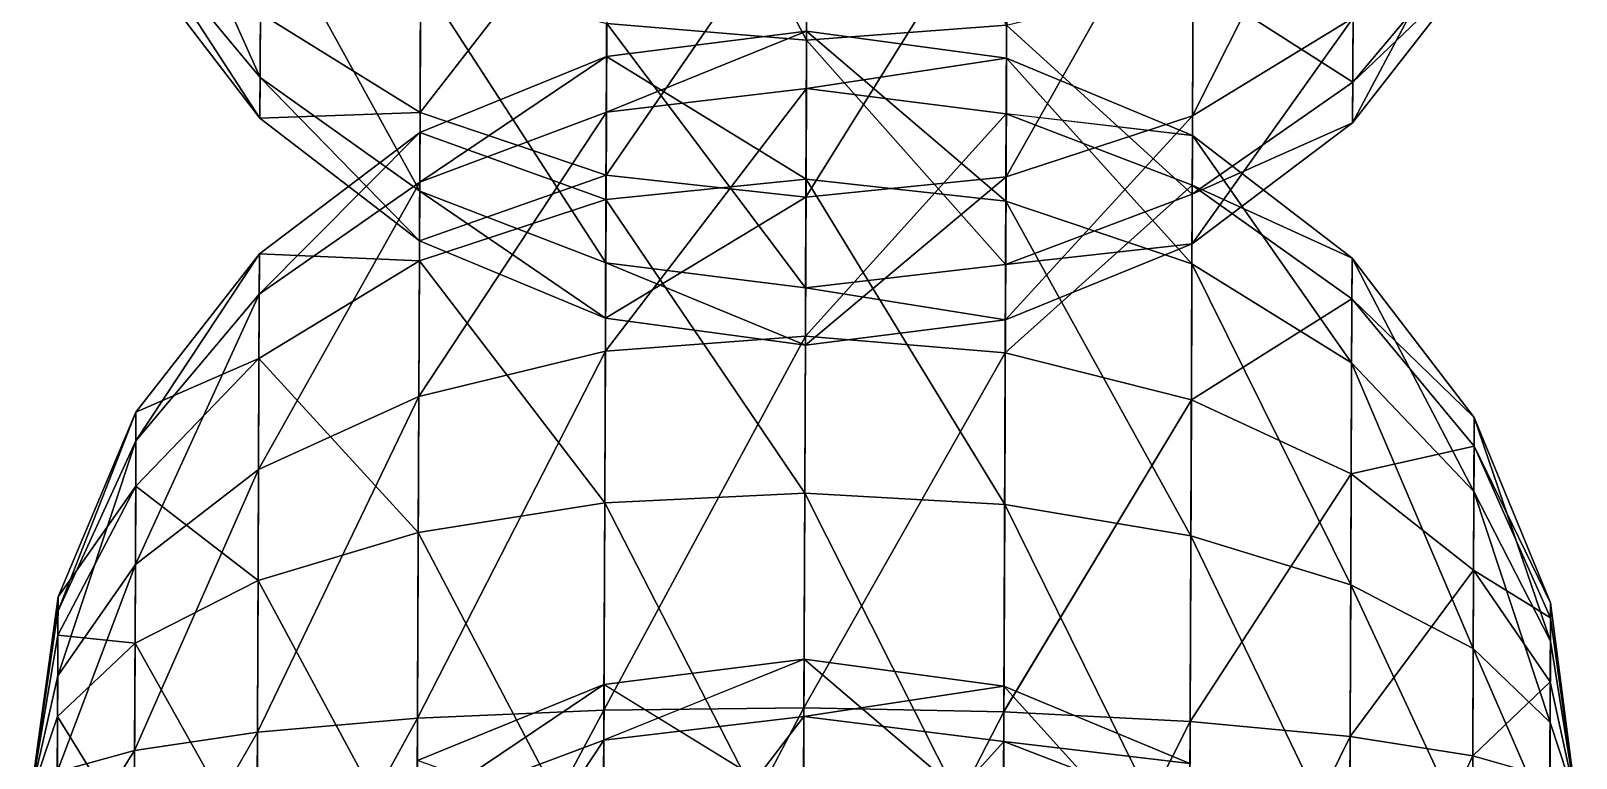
# Model space of a CAD drawing. Header units: metres. Extents: x -322 to 100, y -423 to 142.
# Drawn here: x -321.7 to -261.7, y -293.9 to -265.6 of the extents above; entities that cross this region are included whole.
import ezdxf

# ---------------------------------------------------------------- set-up
doc = ezdxf.new("R2010")
doc.units = ezdxf.units.M

msp = doc.modelspace()

# ---------------------------------------------------------------- linework, layer by layer
for points in [[(-291.56552, -266.00378, -649.42505), (-299.32755, -265.36057, -648.6059), (-299.27054, -251.42741, -654.1614), (-299.27045, -251.4273, -654.16125)], [(-291.56552, -266.00378, -649.42505), (-299.27054, -251.42741, -654.1614), (-291.50653, -251.57912, -655.1766), (-291.50644, -251.57901, -655.17645)], [(-283.79852, -265.4241, -648.6059), (-291.56552, -266.00378, -649.42505), (-291.50653, -251.57912, -655.1766), (-291.50644, -251.57901, -655.17645)], [(-270.31335, -256.5236, -605.895), (-276.5342, -258.381, -601.515), (-276.57742, -268.94067, -609.84314), (-276.57733, -268.94058, -609.843)], [(-270.31335, -256.5236, -605.895), (-276.57742, -268.94067, -609.84314), (-270.34863, -265.1455, -612.6949), (-270.34854, -265.14542, -612.69476)], [(-312.78488, -267.46097, -633.76154), (-317.52905, -261.73337, -631.30774), (-317.50937, -256.92517, -637.4044), (-317.50928, -256.92508, -637.4043)], [(-312.78488, -267.46097, -633.76154), (-317.50937, -256.92517, -637.4044), (-312.75705, -260.66113, -642.38354), (-312.75696, -260.66104, -642.3834)], [(-306.53397, -258.2583, -601.515), (-312.7747, -264.97195, -612.6949), (-306.57718, -268.81793, -609.84314), (-306.5771, -268.81784, -609.843)], [(-299.30344, -259.4715, -598.7616), (-306.53397, -258.2583, -601.515), (-306.57718, -268.81793, -609.84314), (-306.5771, -268.81784, -609.843)], [(-276.5342, -258.381, -601.515), (-283.77444, -259.53503, -598.7616), (-283.8226, -271.31277, -608.0504), (-283.8225, -271.31268, -608.0503)], [(-276.5342, -258.381, -601.515), (-283.8226, -271.31277, -608.0504), (-276.57742, -268.94067, -609.84314), (-276.57733, -268.94058, -609.843)], [(-299.30344, -259.4715, -598.7616), (-306.57718, -268.81793, -609.84314), (-299.35162, -271.24927, -608.0504), (-299.35153, -271.24918, -608.0503)], [(-291.5406, -259.90695, -597.82245), (-299.30344, -259.4715, -598.7616), (-299.35162, -271.24927, -608.0504), (-299.35153, -271.24918, -608.0503)], [(-283.77444, -259.53503, -598.7616), (-291.5406, -259.90695, -597.82245), (-291.59045, -272.1002, -607.43896), (-291.59036, -272.1001, -607.43884)], [(-283.77444, -259.53503, -598.7616), (-291.59045, -272.1002, -607.43896), (-283.8226, -271.31277, -608.0504), (-283.8225, -271.31268, -608.0503)], [(-291.5406, -259.90695, -597.82245), (-299.35162, -271.24927, -608.0504), (-291.59045, -272.1002, -607.43896), (-291.59036, -272.1001, -607.43884)], [(-265.56076, -260.18594, -616.4114), (-270.34863, -265.1455, -612.6949), (-270.36526, -269.21237, -622.8948), (-270.36517, -269.21228, -622.89465)], [(-265.56076, -260.18594, -616.4114), (-270.36526, -269.21237, -622.8948), (-265.5725, -263.06165, -623.6238), (-265.57242, -263.06155, -623.62366)], [(-306.58963, -271.86636, -635.6444), (-312.78488, -267.46097, -633.76154), (-312.75705, -260.66113, -642.38354), (-312.75696, -260.66104, -642.3834)], [(-306.58963, -271.86636, -635.6444), (-312.75705, -260.66113, -642.38354), (-306.55557, -263.5383, -646.20416), (-306.55548, -263.5382, -646.20404)], [(-270.35883, -267.63452, -633.76154), (-276.55582, -263.661, -646.20416), (-270.331, -260.8347, -642.38354), (-270.3309, -260.8346, -642.3834)], [(-265.56796, -261.94592, -631.30774), (-270.35883, -267.63452, -633.76154), (-270.331, -260.8347, -642.38354), (-270.3309, -260.8346, -642.3834)], [(-312.79132, -269.03882, -622.8948), (-317.5336, -262.8491, -623.6238), (-317.52905, -261.73337, -631.30774), (-317.52896, -261.73328, -631.3076)], [(-312.79132, -269.03882, -622.8948), (-317.52905, -261.73337, -631.30774), (-312.78488, -267.46097, -633.76154), (-312.7848, -267.46088, -633.7614)], [(-265.5725, -263.06165, -623.6238), (-270.35883, -267.63452, -633.76154), (-265.56796, -261.94592, -631.30774), (-265.56787, -261.94583, -631.3076)], [(-312.7747, -264.97195, -612.6949), (-317.5336, -262.8491, -623.6238), (-312.79132, -269.03882, -622.8948), (-312.79123, -269.03873, -622.89465)], [(-265.5725, -263.06165, -623.6238), (-270.36526, -269.21237, -622.8948), (-270.35883, -267.63452, -633.76154), (-270.35873, -267.63443, -633.7614)], [(-299.36554, -274.64932, -636.82806), (-306.58963, -271.86636, -635.6444), (-306.55557, -263.5383, -646.20416), (-306.55548, -263.5382, -646.20404)], [(-299.36554, -274.64932, -636.82806), (-306.55557, -263.5383, -646.20416), (-299.32755, -265.36057, -648.6059), (-299.32745, -265.36047, -648.6058)], [(-276.58987, -271.98907, -635.6444), (-283.79852, -265.4241, -648.6059), (-276.55582, -263.661, -646.20416), (-276.55573, -263.66092, -646.20404)], [(-270.35883, -267.63452, -633.76154), (-276.58987, -271.98907, -635.6444), (-276.55582, -263.661, -646.20416), (-276.55573, -263.66092, -646.20404)], [(-306.57718, -268.81793, -609.84314), (-312.7747, -264.97195, -612.6949), (-312.79132, -269.03882, -622.8948), (-312.79123, -269.03873, -622.89465)], [(-270.34863, -265.1455, -612.6949), (-276.57742, -268.94067, -609.84314), (-276.59778, -273.92157, -622.3353), (-276.5977, -273.92148, -622.3352)], [(-270.34863, -265.1455, -612.6949), (-276.59778, -273.92157, -622.3353), (-270.36526, -269.21237, -622.8948), (-270.36517, -269.21228, -622.89465)], [(-291.60486, -275.6202, -637.23175), (-299.36554, -274.64932, -636.82806), (-299.32755, -265.36057, -648.6059), (-299.32745, -265.36047, -648.6058)], [(-291.56412, -265.6596, -893.0134), (-299.3328, -266.643, -892.8935), (-299.3416, -268.79843, -878.0492), (-299.34152, -268.79834, -878.0491)], [(-291.56412, -265.6596, -893.0134), (-299.3416, -268.79843, -878.0492), (-291.57327, -267.89105, -877.64545), (-291.57318, -267.89096, -877.6453)], [(-291.58765, -271.41107, -907.43823), (-299.3328, -266.643, -892.8935), (-291.56412, -265.6596, -893.0134), (-291.56403, -265.65952, -893.0133)], [(-291.60486, -275.6202, -637.23175), (-299.32755, -265.36057, -648.6059), (-291.56552, -266.00378, -649.42505), (-291.56543, -266.0037, -649.4249)], [(-283.8265, -272.262, -906.8268), (-291.58765, -271.41107, -907.43823), (-291.56412, -265.6596, -893.0134), (-291.56403, -265.65952, -893.0133)], [(-283.80377, -266.70654, -892.8935), (-291.56412, -265.6596, -893.0134), (-291.57327, -267.89105, -877.64545), (-291.57318, -267.89096, -877.6453)], [(-283.83652, -274.71283, -636.82806), (-291.56552, -266.00378, -649.42505), (-283.79852, -265.4241, -648.6059), (-283.79843, -265.424, -648.6058)], [(-283.8265, -272.262, -906.8268), (-291.56412, -265.6596, -893.0134), (-283.80377, -266.70654, -892.8935), (-283.80368, -266.70645, -892.8934)], [(-276.58987, -271.98907, -635.6444), (-283.83652, -274.71283, -636.82806), (-283.79852, -265.4241, -648.6059), (-283.79843, -265.424, -648.6058)], [(-283.83652, -274.71283, -636.82806), (-291.60486, -275.6202, -637.23175), (-291.56552, -266.00378, -649.42505), (-291.56543, -266.0037, -649.4249)], [(-299.3328, -266.643, -892.8935), (-306.58032, -269.5897, -892.5419), (-306.58823, -271.5222, -879.2328), (-306.58813, -271.5221, -879.23267)], [(-299.3328, -266.643, -892.8935), (-306.58823, -271.5222, -879.2328), (-299.3416, -268.79843, -878.0492), (-299.34152, -268.79834, -878.0491)], [(-299.35553, -272.1985, -906.8268), (-306.58032, -269.5897, -892.5419), (-299.3328, -266.643, -892.8935), (-299.3327, -266.6429, -892.8934)], [(-291.58765, -271.41107, -907.43823), (-299.35553, -272.1985, -906.8268), (-299.3328, -266.643, -892.8935), (-299.3327, -266.6429, -892.8934)], [(-283.80377, -266.70654, -892.8935), (-291.57327, -267.89105, -877.64545), (-283.8126, -268.86194, -878.0492), (-283.8125, -268.86185, -878.0491)], [(-276.60095, -274.69333, -905.03406), (-283.8265, -272.262, -906.8268), (-283.80377, -266.70654, -892.8935), (-283.80368, -266.70645, -892.8934)], [(-276.5806, -269.71243, -892.5419), (-283.80377, -266.70654, -892.8935), (-283.8126, -268.86194, -878.0492), (-283.8125, -268.86185, -878.0491)], [(-276.60095, -274.69333, -905.03406), (-283.80377, -266.70654, -892.8935), (-276.5806, -269.71243, -892.5419), (-276.5805, -269.71234, -892.54175)], [(-306.59753, -273.79883, -622.3353), (-312.79132, -269.03882, -622.8948), (-312.78488, -267.46097, -633.76154), (-312.7848, -267.46088, -633.7614)], [(-306.59753, -273.79883, -622.3353), (-312.78488, -267.46097, -633.76154), (-306.58963, -271.86636, -635.6444), (-306.58954, -271.86627, -635.6443)], [(-291.57327, -267.89105, -877.64545), (-299.3416, -268.79843, -878.0492), (-299.3796, -278.08716, -866.2713), (-299.37952, -278.08707, -866.2712)], [(-291.57327, -267.89105, -877.64545), (-299.3796, -278.08716, -866.2713), (-291.6126, -277.50748, -865.45215), (-291.61252, -277.5074, -865.452)], [(-283.8126, -268.86194, -878.0492), (-291.57327, -267.89105, -877.64545), (-291.6126, -277.50748, -865.45215), (-291.61252, -277.5074, -865.452)], [(-270.36526, -269.21237, -622.8948), (-276.58987, -271.98907, -635.6444), (-270.35883, -267.63452, -633.76154), (-270.35873, -267.63443, -633.7614)], [(-306.57718, -268.81793, -609.84314), (-312.79132, -269.03882, -622.8948), (-306.59753, -273.79883, -622.3353), (-306.59744, -273.79874, -622.3352)], [(-299.3416, -268.79843, -878.0492), (-306.58823, -271.5222, -879.2328), (-306.6223, -279.85025, -868.67303), (-306.62222, -279.85016, -868.6729)], [(-299.3416, -268.79843, -878.0492), (-306.6223, -279.85025, -868.67303), (-299.3796, -278.08716, -866.2713), (-299.37952, -278.08707, -866.2712)], [(-299.35162, -271.24927, -608.0504), (-306.57718, -268.81793, -609.84314), (-306.59753, -273.79883, -622.3353), (-306.59744, -273.79874, -622.3352)], [(-283.8126, -268.86194, -878.0492), (-291.6126, -277.50748, -865.45215), (-283.8506, -278.1507, -866.2713), (-283.8505, -278.1506, -866.2712)], [(-276.5885, -271.6449, -879.2328), (-283.8126, -268.86194, -878.0492), (-283.8506, -278.1507, -866.2713), (-283.8505, -278.1506, -866.2712)], [(-276.57742, -268.94067, -609.84314), (-283.8226, -271.31277, -608.0504), (-283.84534, -276.86823, -621.9837), (-283.84525, -276.86813, -621.9836)], [(-276.57742, -268.94067, -609.84314), (-283.84534, -276.86823, -621.9837), (-276.59778, -273.92157, -622.3353), (-276.5977, -273.92148, -622.3352)], [(-276.5806, -269.71243, -892.5419), (-283.8126, -268.86194, -878.0492), (-276.5885, -271.6449, -879.2328), (-276.5884, -271.6448, -879.23267)], [(-270.36526, -269.21237, -622.8948), (-276.59778, -273.92157, -622.3353), (-276.58987, -271.98907, -635.6444), (-276.58978, -271.98898, -635.6443)], [(-306.58032, -269.5897, -892.5419), (-312.81287, -274.2989, -891.9824), (-312.8193, -275.87674, -881.11566), (-312.8192, -275.87665, -881.11554)], [(-306.58032, -269.5897, -892.5419), (-312.8193, -275.87674, -881.11566), (-306.58823, -271.5222, -879.2328), (-306.58813, -271.5221, -879.23267)], [(-306.6007, -274.5706, -905.03406), (-312.81287, -274.2989, -891.9824), (-306.58032, -269.5897, -892.5419), (-306.58023, -269.5896, -892.54175)], [(-299.35553, -272.1985, -906.8268), (-306.6007, -274.5706, -905.03406), (-306.58032, -269.5897, -892.5419), (-306.58023, -269.5896, -892.54175)], [(-270.40344, -278.5393, -902.1823), (-276.60095, -274.69333, -905.03406), (-276.5806, -269.71243, -892.5419), (-276.5805, -269.71234, -892.54175)], [(-270.3868, -274.4724, -891.9824), (-276.5806, -269.71243, -892.5419), (-276.5885, -271.6449, -879.2328), (-276.5884, -271.6448, -879.23267)], [(-270.40344, -278.5393, -902.1823), (-276.5806, -269.71243, -892.5419), (-270.3868, -274.4724, -891.9824), (-270.38672, -274.47232, -891.9823)], [(-306.58823, -271.5222, -879.2328), (-312.8193, -275.87674, -881.11566), (-312.84714, -282.67657, -872.49365), (-312.84705, -282.67648, -872.4935)], [(-306.58823, -271.5222, -879.2328), (-312.84714, -282.67657, -872.49365), (-306.6223, -279.85025, -868.67303), (-306.62222, -279.85016, -868.6729)], [(-299.35162, -271.24927, -608.0504), (-306.59753, -273.79883, -622.3353), (-299.37436, -276.80472, -621.9837), (-299.37427, -276.80463, -621.9836)], [(-291.59045, -272.1002, -607.43896), (-299.35162, -271.24927, -608.0504), (-299.37436, -276.80472, -621.9837), (-299.37427, -276.80463, -621.9836)], [(-291.63754, -283.6043, -917.05475), (-299.35553, -272.1985, -906.8268), (-291.58765, -271.41107, -907.43823), (-291.58755, -271.41098, -907.4381)], [(-283.8747, -284.03976, -916.1156), (-291.63754, -283.6043, -917.05475), (-291.58765, -271.41107, -907.43823), (-291.58755, -271.41098, -907.4381)], [(-291.58765, -271.41107, -907.43823), (-291.58765, -271.41107, -907.43823), (-291.63754, -283.6043, -917.05475), (-291.63745, -283.60422, -917.0546)], [(-283.8226, -271.31277, -608.0504), (-291.59045, -272.1002, -607.43896), (-291.61398, -277.85162, -621.8638), (-291.6139, -277.85153, -621.86365)], [(-283.8226, -271.31277, -608.0504), (-291.61398, -277.85162, -621.8638), (-283.84534, -276.86823, -621.9837), (-283.84525, -276.86813, -621.9836)], [(-283.8747, -284.03976, -916.1156), (-291.58765, -271.41107, -907.43823), (-283.8265, -272.262, -906.8268), (-283.82642, -272.2619, -906.82666)], [(-276.5885, -271.6449, -879.2328), (-283.8506, -278.1507, -866.2713), (-276.62256, -279.97296, -868.67303), (-276.62247, -279.97287, -868.6729)], [(-270.39325, -276.0503, -881.11566), (-276.5885, -271.6449, -879.2328), (-276.62256, -279.97296, -868.67303), (-276.62247, -279.97287, -868.6729)], [(-270.3868, -274.4724, -891.9824), (-276.5885, -271.6449, -879.2328), (-270.39325, -276.0503, -881.11566), (-270.39316, -276.0502, -881.11554)], [(-299.4037, -283.97626, -916.1156), (-306.6007, -274.5706, -905.03406), (-299.35553, -272.1985, -906.8268), (-299.35544, -272.1984, -906.82666)], [(-299.37436, -276.80472, -621.9837), (-306.59753, -273.79883, -622.3353), (-306.58963, -271.86636, -635.6444), (-306.58954, -271.86627, -635.6443)], [(-299.37436, -276.80472, -621.9837), (-306.58963, -271.86636, -635.6444), (-299.36554, -274.64932, -636.82806), (-299.36545, -274.64923, -636.82794)], [(-291.63754, -283.6043, -917.05475), (-299.4037, -283.97626, -916.1156), (-299.35553, -272.1985, -906.8268), (-299.35544, -272.1984, -906.82666)], [(-299.35553, -272.1985, -906.8268), (-299.35553, -272.1985, -906.8268), (-299.4037, -283.97626, -916.1156), (-299.4036, -283.97617, -916.1155)], [(-291.59045, -272.1002, -607.43896), (-299.37436, -276.80472, -621.9837), (-291.61398, -277.85162, -621.8638), (-291.6139, -277.85153, -621.86365)], [(-276.64417, -285.25296, -913.3622), (-283.8747, -284.03976, -916.1156), (-283.8265, -272.262, -906.8268), (-283.82642, -272.2619, -906.82666)], [(-283.8265, -272.262, -906.8268), (-283.8265, -272.262, -906.8268), (-283.8747, -284.03976, -916.1156), (-283.8746, -284.03967, -916.1155)], [(-276.59778, -273.92157, -622.3353), (-283.83652, -274.71283, -636.82806), (-276.58987, -271.98907, -635.6444), (-276.58978, -271.98898, -635.6443)], [(-276.64417, -285.25296, -913.3622), (-283.8265, -272.262, -906.8268), (-276.60095, -274.69333, -905.03406), (-276.60086, -274.69324, -905.03394)], [(-276.59778, -273.92157, -622.3353), (-283.84534, -276.86823, -621.9837), (-283.83652, -274.71283, -636.82806), (-283.83643, -274.71274, -636.82794)], [(-312.81287, -274.2989, -891.9824), (-317.60562, -280.44962, -891.2534), (-317.61017, -281.56534, -883.56946), (-317.61008, -281.56525, -883.56934)], [(-312.81287, -274.2989, -891.9824), (-317.61017, -281.56534, -883.56946), (-312.8193, -275.87674, -881.11566), (-312.8192, -275.87665, -881.11554)], [(-312.8295, -278.36575, -902.1823), (-317.60562, -280.44962, -891.2534), (-312.81287, -274.2989, -891.9824), (-312.81277, -274.2988, -891.9823)], [(-306.6007, -274.5706, -905.03406), (-312.8295, -278.36575, -902.1823), (-312.81287, -274.2989, -891.9824), (-312.81277, -274.2988, -891.9823)], [(-306.64392, -285.13025, -913.3622), (-312.8295, -278.36575, -902.1823), (-306.6007, -274.5706, -905.03406), (-306.60062, -274.5705, -905.03394)], [(-299.4037, -283.97626, -916.1156), (-306.64392, -285.13025, -913.3622), (-306.6007, -274.5706, -905.03406), (-306.60062, -274.5705, -905.03394)], [(-306.6007, -274.5706, -905.03406), (-306.6007, -274.5706, -905.03406), (-306.64392, -285.13025, -913.3622), (-306.64383, -285.13016, -913.36206)], [(-291.61398, -277.85162, -621.8638), (-299.37436, -276.80472, -621.9837), (-299.36554, -274.64932, -636.82806), (-299.36545, -274.64923, -636.82794)], [(-291.61398, -277.85162, -621.8638), (-299.36554, -274.64932, -636.82806), (-291.60486, -275.6202, -637.23175), (-291.60477, -275.62012, -637.2316)], [(-283.84534, -276.86823, -621.9837), (-291.60486, -275.6202, -637.23175), (-283.83652, -274.71283, -636.82806), (-283.83643, -274.71274, -636.82794)], [(-270.43872, -287.16122, -908.9822), (-276.64417, -285.25296, -913.3622), (-276.60095, -274.69333, -905.03406), (-276.60086, -274.69324, -905.03394)], [(-276.60095, -274.69333, -905.03406), (-276.60095, -274.69333, -905.03406), (-276.64417, -285.25296, -913.3622), (-276.64407, -285.25287, -913.36206)], [(-270.43872, -287.16122, -908.9822), (-276.60095, -274.69333, -905.03406), (-270.40344, -278.5393, -902.1823), (-270.40335, -278.5392, -902.1822)], [(-265.65628, -283.53787, -898.4658), (-270.40344, -278.5393, -902.1823), (-270.3868, -274.4724, -891.9824), (-270.38672, -274.47232, -891.9823)], [(-265.64453, -280.66217, -891.2534), (-270.3868, -274.4724, -891.9824), (-270.39325, -276.0503, -881.11566), (-270.39316, -276.0502, -881.11554)], [(-265.65628, -283.53787, -898.4658), (-270.3868, -274.4724, -891.9824), (-265.64453, -280.66217, -891.2534), (-265.64444, -280.66208, -891.2533)], [(-312.8193, -275.87674, -881.11566), (-317.61017, -281.56534, -883.56946), (-317.62985, -286.37354, -877.4728), (-317.62976, -286.37344, -877.47266)], [(-312.8193, -275.87674, -881.11566), (-317.62985, -286.37354, -877.4728), (-312.84714, -282.67657, -872.49365), (-312.84705, -282.67648, -872.4935)], [(-283.84534, -276.86823, -621.9837), (-291.61398, -277.85162, -621.8638), (-291.60486, -275.6202, -637.23175), (-291.60477, -275.62012, -637.2316)], [(-270.39325, -276.0503, -881.11566), (-276.62256, -279.97296, -868.67303), (-270.42108, -282.85013, -872.49365), (-270.421, -282.85004, -872.4935)], [(-265.64908, -281.7779, -883.56946), (-270.39325, -276.0503, -881.11566), (-270.42108, -282.85013, -872.49365), (-270.421, -282.85004, -872.4935)], [(-265.64453, -280.66217, -891.2534), (-270.39325, -276.0503, -881.11566), (-265.64908, -281.7779, -883.56946), (-265.649, -281.7778, -883.56934)], [(-291.6126, -277.50748, -865.45215), (-299.3796, -278.08716, -866.2713), (-299.4366, -292.02032, -860.7158), (-299.43652, -292.02023, -860.7157)], [(-291.6126, -277.50748, -865.45215), (-299.4366, -292.02032, -860.7158), (-291.6716, -291.93216, -859.7006), (-291.6715, -291.93207, -859.7005)], [(-283.8506, -278.1507, -866.2713), (-291.6126, -277.50748, -865.45215), (-291.6716, -291.93216, -859.7006), (-291.6715, -291.93207, -859.7005)], [(-312.86475, -286.98767, -908.9822), (-317.61737, -283.32532, -898.4658), (-312.8295, -278.36575, -902.1823), (-312.8294, -278.36566, -902.1822)], [(-312.8295, -278.36575, -902.1823), (-317.61737, -283.32532, -898.4658), (-317.60562, -280.44962, -891.2534), (-317.60553, -280.44952, -891.2533)], [(-306.64392, -285.13025, -913.3622), (-312.86475, -286.98767, -908.9822), (-312.8295, -278.36575, -902.1823), (-312.8294, -278.36566, -902.1822)], [(-312.8295, -278.36575, -902.1823), (-312.8295, -278.36575, -902.1823), (-312.86475, -286.98767, -908.9822), (-312.86465, -286.98758, -908.98206)], [(-299.3796, -278.08716, -866.2713), (-306.6223, -279.85025, -868.67303), (-306.6734, -292.34238, -863.69214), (-306.6733, -292.3423, -863.692)], [(-299.3796, -278.08716, -866.2713), (-306.6734, -292.34238, -863.69214), (-299.4366, -292.02032, -860.7158), (-299.43652, -292.02023, -860.7157)], [(-283.8506, -278.1507, -866.2713), (-291.6716, -291.93216, -859.7006), (-283.9076, -292.08386, -860.7158), (-283.9075, -292.08377, -860.7157)], [(-276.62256, -279.97296, -868.67303), (-283.8506, -278.1507, -866.2713), (-283.9076, -292.08386, -860.7158), (-283.9075, -292.08377, -860.7157)], [(-265.6812, -289.6345, -903.27405), (-270.43872, -287.16122, -908.9822), (-270.40344, -278.5393, -902.1823), (-270.40335, -278.5392, -902.1822)], [(-270.40344, -278.5393, -902.1823), (-270.40344, -278.5393, -902.1823), (-270.43872, -287.16122, -908.9822), (-270.43863, -287.16113, -908.98206)], [(-265.6812, -289.6345, -903.27405), (-270.40344, -278.5393, -902.1823), (-265.65628, -283.53787, -898.4658), (-265.6562, -283.53778, -898.4657)], [(-306.6223, -279.85025, -868.67303), (-312.84714, -282.67657, -872.49365), (-312.88885, -292.87637, -868.42676), (-312.88876, -292.87628, -868.42664)], [(-306.6223, -279.85025, -868.67303), (-312.88885, -292.87637, -868.42676), (-306.6734, -292.34238, -863.69214), (-306.6733, -292.3423, -863.692)], [(-276.62256, -279.97296, -868.67303), (-283.9076, -292.08386, -860.7158), (-276.67365, -292.4651, -863.69214), (-276.67355, -292.465, -863.692)], [(-270.42108, -282.85013, -872.49365), (-276.62256, -279.97296, -868.67303), (-276.67365, -292.4651, -863.69214), (-276.67355, -292.465, -863.692)], [(-317.60562, -280.44962, -891.2534), (-320.632, -287.62274, -890.4045), (-320.63437, -288.2003, -886.42694), (-320.63428, -288.2002, -886.4268)], [(-317.60562, -280.44962, -891.2534), (-320.63437, -288.2003, -886.42694), (-317.61017, -281.56534, -883.56946), (-317.61008, -281.56525, -883.56934)], [(-317.61737, -283.32532, -898.4658), (-320.632, -287.62274, -890.4045), (-317.60562, -280.44962, -891.2534), (-317.60553, -280.44952, -891.2533)], [(-262.683, -289.3484, -894.1379), (-265.65628, -283.53787, -898.4658), (-265.64453, -280.66217, -891.2534), (-265.64444, -280.66208, -891.2533)], [(-262.67694, -287.8598, -890.4045), (-265.64453, -280.66217, -891.2534), (-265.64908, -281.7779, -883.56946), (-265.649, -281.7778, -883.56934)], [(-262.683, -289.3484, -894.1379), (-265.64453, -280.66217, -891.2534), (-262.67694, -287.8598, -890.4045), (-262.67685, -287.8597, -890.40436)], [(-317.61017, -281.56534, -883.56946), (-320.63437, -288.2003, -886.42694), (-320.64453, -290.68918, -883.27106), (-320.64444, -290.6891, -883.27094)], [(-317.61017, -281.56534, -883.56946), (-320.64453, -290.68918, -883.27106), (-317.62985, -286.37354, -877.4728), (-317.62976, -286.37344, -877.47266)], [(-265.64908, -281.7779, -883.56946), (-270.42108, -282.85013, -872.49365), (-265.66876, -286.5861, -877.4728), (-265.66867, -286.586, -877.47266)], [(-262.6793, -288.43735, -886.42694), (-265.64908, -281.7779, -883.56946), (-265.66876, -286.5861, -877.4728), (-265.66867, -286.586, -877.47266)], [(-262.67694, -287.8598, -890.4045), (-265.64908, -281.7779, -883.56946), (-262.6793, -288.43735, -886.42694), (-262.6792, -288.43726, -886.4268)], [(-312.84714, -282.67657, -872.49365), (-317.62985, -286.37354, -877.4728), (-317.65936, -293.58588, -874.59705), (-317.65927, -293.5858, -874.5969)], [(-312.84714, -282.67657, -872.49365), (-317.65936, -293.58588, -874.59705), (-312.88885, -292.87637, -868.42676), (-312.88876, -292.87628, -868.42664)], [(-270.42108, -282.85013, -872.49365), (-276.67365, -292.4651, -863.69214), (-270.4628, -293.0499, -868.42676), (-270.4627, -293.0498, -868.42664)], [(-265.66876, -286.5861, -877.4728), (-270.42108, -282.85013, -872.49365), (-270.4628, -293.0499, -868.42676), (-270.4627, -293.0498, -868.42664)], [(-317.6423, -289.42194, -903.27405), (-320.6381, -289.11133, -894.1379), (-317.61737, -283.32532, -898.4658), (-317.61728, -283.32523, -898.4657)], [(-317.61737, -283.32532, -898.4658), (-320.6381, -289.11133, -894.1379), (-320.632, -287.62274, -890.4045), (-320.6319, -287.62265, -890.40436)], [(-312.86475, -286.98767, -908.9822), (-317.6423, -289.42194, -903.27405), (-317.61737, -283.32532, -898.4658), (-317.61728, -283.32523, -898.4657)], [(-317.61737, -283.32532, -898.4658), (-317.61737, -283.32532, -898.4658), (-317.6423, -289.42194, -903.27405), (-317.6422, -289.42184, -903.2739)], [(-291.7004, -298.97214, -919.2862), (-299.4037, -283.97626, -916.1156), (-291.63754, -283.6043, -917.05475), (-291.63745, -283.60422, -917.0546)], [(-283.9354, -298.88397, -918.271), (-291.7004, -298.97214, -919.2862), (-291.63754, -283.6043, -917.05475), (-291.63745, -283.60422, -917.0546)], [(-283.9354, -298.88397, -918.271), (-291.63754, -283.6043, -917.05475), (-283.8747, -284.03976, -916.1156), (-283.8746, -284.03967, -916.1155)], [(-262.69592, -292.50424, -896.62683), (-265.6812, -289.6345, -903.27405), (-265.65628, -283.53787, -898.4658), (-265.6562, -283.53778, -898.4657)], [(-265.65628, -283.53787, -898.4658), (-265.65628, -283.53787, -898.4658), (-265.6812, -289.6345, -903.27405), (-265.68112, -289.6344, -903.2739)], [(-262.69592, -292.50424, -896.62683), (-265.65628, -283.53787, -898.4658), (-262.683, -289.3484, -894.1379), (-262.68292, -289.3483, -894.13776)], [(-299.46442, -298.82043, -918.271), (-306.64392, -285.13025, -913.3622), (-299.4037, -283.97626, -916.1156), (-299.4036, -283.97617, -916.1155)], [(-291.7004, -298.97214, -919.2862), (-299.46442, -298.82043, -918.271), (-299.4037, -283.97626, -916.1156), (-299.4036, -283.97617, -916.1155)], [(-276.6986, -298.56192, -915.2947), (-283.9354, -298.88397, -918.271), (-283.8747, -284.03976, -916.1156), (-283.8746, -284.03967, -916.1155)], [(-276.6986, -298.56192, -915.2947), (-283.8747, -284.03976, -916.1156), (-276.64417, -285.25296, -913.3622), (-276.64407, -285.25287, -913.36206)], [(-306.69833, -298.4392, -915.2947), (-312.86475, -286.98767, -908.9822), (-306.64392, -285.13025, -913.3622), (-306.64383, -285.13016, -913.36206)], [(-299.46442, -298.82043, -918.271), (-306.69833, -298.4392, -915.2947), (-306.64392, -285.13025, -913.3622), (-306.64383, -285.13016, -913.36206)], [(-270.48315, -298.02795, -910.56006), (-276.6986, -298.56192, -915.2947), (-276.64417, -285.25296, -913.3622), (-276.64407, -285.25287, -913.36206)], [(-270.48315, -298.02795, -910.56006), (-276.64417, -285.25296, -913.3622), (-270.43872, -287.16122, -908.9822), (-270.43863, -287.16113, -908.98206)], [(-317.62985, -286.37354, -877.4728), (-320.64453, -290.68918, -883.27106), (-320.65982, -294.42258, -881.7825), (-320.65973, -294.4225, -881.78235)], [(-317.62985, -286.37354, -877.4728), (-320.65982, -294.42258, -881.7825), (-317.65936, -293.58588, -874.59705), (-317.65927, -293.5858, -874.5969)], [(-265.66876, -286.5861, -877.4728), (-270.4628, -293.0499, -868.42676), (-265.69827, -293.79843, -874.59705), (-265.69818, -293.79834, -874.5969)], [(-262.68948, -290.92627, -883.27106), (-265.66876, -286.5861, -877.4728), (-265.69827, -293.79843, -874.59705), (-265.69818, -293.79834, -874.5969)], [(-262.6793, -288.43735, -886.42694), (-265.66876, -286.5861, -877.4728), (-262.68948, -290.92627, -883.27106), (-262.6894, -290.92618, -883.27094)], [(-312.9092, -297.8544, -910.56006), (-317.6423, -289.42194, -903.27405), (-312.86475, -286.98767, -908.9822), (-312.86465, -286.98758, -908.98206)], [(-306.69833, -298.4392, -915.2947), (-312.9092, -297.8544, -910.56006), (-312.86475, -286.98767, -908.9822), (-312.86465, -286.98758, -908.98206)], [(-265.71265, -297.31842, -904.3898), (-270.48315, -298.02795, -910.56006), (-270.43872, -287.16122, -908.9822), (-270.43863, -287.16113, -908.98206)], [(-265.71265, -297.31842, -904.3898), (-270.43872, -287.16122, -908.9822), (-265.6812, -289.6345, -903.27405), (-265.68112, -289.6344, -903.2739)], [(-320.6381, -289.11133, -894.1379), (-321.68576, -295.32944, -889.4934), (-320.632, -287.62274, -890.4045), (-320.6319, -287.62265, -890.40436)], [(-320.632, -287.62274, -890.4045), (-321.68576, -295.32944, -889.4934), (-320.63437, -288.2003, -886.42694), (-320.63428, -288.2002, -886.4268)], [(-261.68625, -295.57486, -889.4934), (-262.683, -289.3484, -894.1379), (-262.67694, -287.8598, -890.4045), (-262.67685, -287.8597, -890.40436)], [(-261.68625, -295.57486, -889.4934), (-262.67694, -287.8598, -890.4045), (-262.6793, -288.43735, -886.42694), (-262.6792, -288.43726, -886.4268)], [(-320.63437, -288.2003, -886.42694), (-321.68576, -295.32944, -889.4934), (-320.64453, -290.68918, -883.27106), (-320.64444, -290.6891, -883.27094)], [(-261.68625, -295.57486, -889.4934), (-262.6793, -288.43735, -886.42694), (-262.68948, -290.92627, -883.27106), (-262.6894, -290.92618, -883.27094)], [(-320.651, -292.26715, -896.62683), (-321.68576, -295.32944, -889.4934), (-320.6381, -289.11133, -894.1379), (-320.638, -289.11124, -894.13776)], [(-317.6423, -289.42194, -903.27405), (-320.651, -292.26715, -896.62683), (-320.6381, -289.11133, -894.1379), (-320.638, -289.11124, -894.13776)], [(-317.67374, -297.10587, -904.3898), (-320.651, -292.26715, -896.62683), (-317.6423, -289.42194, -903.27405), (-317.6422, -289.42184, -903.2739)], [(-312.9092, -297.8544, -910.56006), (-317.67374, -297.10587, -904.3898), (-317.6423, -289.42194, -903.27405), (-317.6422, -289.42184, -903.2739)], [(-262.7122, -296.48172, -897.20435), (-265.71265, -297.31842, -904.3898), (-265.6812, -289.6345, -903.27405), (-265.68112, -289.6344, -903.2739)], [(-262.7122, -296.48172, -897.20435), (-265.6812, -289.6345, -903.27405), (-262.69592, -292.50424, -896.62683), (-262.69583, -292.50415, -896.6267)], [(-261.68625, -295.57486, -889.4934), (-262.69592, -292.50424, -896.62683), (-262.683, -289.3484, -894.1379), (-262.68292, -289.3483, -894.13776)], [(-262.683, -289.3484, -894.1379), (-262.683, -289.3484, -894.1379), (-262.69592, -292.50424, -896.62683), (-262.69583, -292.50415, -896.6267)], [(-291.66388, -290.0453, -725.069), (-299.43256, -291.02866, -724.94904), (-299.44138, -293.18408, -710.10474), (-299.44128, -293.184, -710.1046)], [(-291.66388, -290.0453, -725.069), (-299.44138, -293.18408, -710.10474), (-291.67303, -292.2767, -709.701), (-291.67294, -292.2766, -709.70087)], [(-291.6874, -295.79672, -739.4938), (-299.43256, -291.02866, -724.94904), (-291.66388, -290.0453, -725.069), (-291.6638, -290.0452, -725.06885)], [(-283.92627, -296.64764, -738.8823), (-291.6874, -295.79672, -739.4938), (-291.66388, -290.0453, -725.069), (-291.6638, -290.0452, -725.06885)], [(-283.90353, -291.0922, -724.94904), (-291.66388, -290.0453, -725.069), (-291.67303, -292.2767, -709.701), (-291.67294, -292.2766, -709.70087)], [(-283.92627, -296.64764, -738.8823), (-291.66388, -290.0453, -725.069), (-283.90353, -291.0922, -724.94904), (-283.90344, -291.0921, -724.9489)], [(-320.64453, -290.68918, -883.27106), (-321.68576, -295.32944, -889.4934), (-320.65982, -294.42258, -881.7825), (-320.65973, -294.4225, -881.78235)], [(-262.68948, -290.92627, -883.27106), (-265.69827, -293.79843, -874.59705), (-262.70474, -294.65964, -881.7825), (-262.70465, -294.65955, -881.78235)], [(-261.68625, -295.57486, -889.4934), (-262.68948, -290.92627, -883.27106), (-262.70474, -294.65964, -881.7825), (-262.70465, -294.65955, -881.78235)], [(-299.43256, -291.02866, -724.94904), (-306.68008, -293.97534, -724.5974), (-306.688, -295.90784, -711.2883), (-306.6879, -295.90775, -711.2882)], [(-299.43256, -291.02866, -724.94904), (-306.688, -295.90784, -711.2883), (-299.44138, -293.18408, -710.10474), (-299.44128, -293.184, -710.1046)], [(-299.4553, -296.58414, -738.8823), (-306.68008, -293.97534, -724.5974), (-299.43256, -291.02866, -724.94904), (-299.43246, -291.02856, -724.9489)], [(-291.6874, -295.79672, -739.4938), (-299.4553, -296.58414, -738.8823), (-299.43256, -291.02866, -724.94904), (-299.43246, -291.02856, -724.9489)], [(-283.90353, -291.0922, -724.94904), (-291.67303, -292.2767, -709.701), (-283.91235, -293.2476, -710.10474), (-283.91226, -293.2475, -710.1046)], [(-276.7007, -299.07898, -737.0896), (-283.92627, -296.64764, -738.8823), (-283.90353, -291.0922, -724.94904), (-283.90344, -291.0921, -724.9489)], [(-276.68036, -294.09808, -724.5974), (-283.90353, -291.0922, -724.94904), (-283.91235, -293.2476, -710.10474), (-283.91226, -293.2475, -710.1046)], [(-276.7007, -299.07898, -737.0896), (-283.90353, -291.0922, -724.94904), (-276.68036, -294.09808, -724.5974), (-276.68027, -294.098, -724.5973)], [(-299.4366, -292.02032, -860.7158), (-306.6734, -292.34238, -863.69214), (-306.72784, -305.65134, -865.62463), (-306.72775, -305.65125, -865.6245)], [(-299.4366, -292.02032, -860.7158), (-306.72784, -305.65134, -865.62463), (-299.4973, -306.86453, -862.8712), (-299.49722, -306.86444, -862.8711)], [(-291.6716, -291.93216, -859.7006), (-299.4366, -292.02032, -860.7158), (-299.4973, -306.86453, -862.8712), (-299.49722, -306.86444, -862.8711)], [(-291.6716, -291.93216, -859.7006), (-299.4973, -306.86453, -862.8712), (-291.73447, -307.3, -861.93207), (-291.73438, -307.2999, -861.93195)], [(-283.9076, -292.08386, -860.7158), (-291.6716, -291.93216, -859.7006), (-291.73447, -307.3, -861.93207), (-291.73438, -307.2999, -861.93195)], [(-283.9076, -292.08386, -860.7158), (-291.73447, -307.3, -861.93207), (-283.96832, -306.92807, -862.8712), (-283.96823, -306.92798, -862.8711)], [(-276.67365, -292.4651, -863.69214), (-283.9076, -292.08386, -860.7158), (-283.96832, -306.92807, -862.8712), (-283.96823, -306.92798, -862.8711)], [(-320.66727, -296.24466, -897.20435), (-321.68576, -295.32944, -889.4934), (-320.651, -292.26715, -896.62683), (-320.6509, -292.26706, -896.6267)], [(-317.67374, -297.10587, -904.3898), (-320.66727, -296.24466, -897.20435), (-320.651, -292.26715, -896.62683), (-320.6509, -292.26706, -896.6267)], [(-306.6734, -292.34238, -863.69214), (-312.88885, -292.87637, -868.42676), (-312.9333, -303.74307, -870.00464), (-312.9332, -303.74298, -870.0045)], [(-306.6734, -292.34238, -863.69214), (-312.9333, -303.74307, -870.00464), (-306.72784, -305.65134, -865.62463), (-306.72775, -305.65125, -865.6245)], [(-291.67303, -292.2767, -709.701), (-299.44138, -293.18408, -710.10474), (-299.47937, -302.4728, -698.32684), (-299.47928, -302.47272, -698.3267)], [(-291.67303, -292.2767, -709.701), (-299.47937, -302.4728, -698.32684), (-291.71237, -301.89313, -697.5077), (-291.71228, -301.89304, -697.50757)], [(-283.91235, -293.2476, -710.10474), (-291.67303, -292.2767, -709.701), (-291.71237, -301.89313, -697.5077), (-291.71228, -301.89304, -697.50757)], [(-276.67365, -292.4651, -863.69214), (-283.96832, -306.92807, -862.8712), (-276.7281, -305.77405, -865.62463), (-276.728, -305.77396, -865.6245)], [(-270.4628, -293.0499, -868.42676), (-276.67365, -292.4651, -863.69214), (-276.7281, -305.77405, -865.62463), (-276.728, -305.77396, -865.6245)], [(-261.68625, -295.57486, -889.4934), (-262.7122, -296.48172, -897.20435), (-262.69592, -292.50424, -896.62683), (-262.69583, -292.50415, -896.6267)], [(-312.88885, -292.87637, -868.42676), (-317.65936, -293.58588, -874.59705), (-317.6908, -301.2698, -875.71277), (-317.6907, -301.2697, -875.71265)], [(-312.88885, -292.87637, -868.42676), (-317.6908, -301.2698, -875.71277), (-312.9333, -303.74307, -870.00464), (-312.9332, -303.74298, -870.0045)], [(-299.44138, -293.18408, -710.10474), (-306.688, -295.90784, -711.2883), (-306.72208, -304.2359, -700.7286), (-306.722, -304.2358, -700.72845)], [(-299.44138, -293.18408, -710.10474), (-306.72208, -304.2359, -700.7286), (-299.47937, -302.4728, -698.32684), (-299.47928, -302.47272, -698.3267)], [(-283.91235, -293.2476, -710.10474), (-291.71237, -301.89313, -697.5077), (-283.95035, -302.53635, -698.32684), (-283.95026, -302.53625, -698.3267)], [(-276.68826, -296.03055, -711.2883), (-283.91235, -293.2476, -710.10474), (-283.95035, -302.53635, -698.32684), (-283.95026, -302.53625, -698.3267)], [(-276.68036, -294.09808, -724.5974), (-283.91235, -293.2476, -710.10474), (-276.68826, -296.03055, -711.2883), (-276.68817, -296.03046, -711.2882)], [(-270.4628, -293.0499, -868.42676), (-276.7281, -305.77405, -865.62463), (-270.50726, -303.91663, -870.00464), (-270.50717, -303.91653, -870.0045)], [(-265.69827, -293.79843, -874.59705), (-270.4628, -293.0499, -868.42676), (-270.50726, -303.91663, -870.00464), (-270.50717, -303.91653, -870.0045)], [(-317.65936, -293.58588, -874.59705), (-320.65982, -294.42258, -881.7825), (-320.6761, -298.40005, -882.36), (-320.676, -298.39996, -882.35986)], [(-317.65936, -293.58588, -874.59705), (-320.6761, -298.40005, -882.36), (-317.6908, -301.2698, -875.71277), (-317.6907, -301.2697, -875.71265)], [(-265.69827, -293.79843, -874.59705), (-270.50726, -303.91663, -870.00464), (-265.7297, -301.48236, -875.71277), (-265.7296, -301.48227, -875.71265)], [(-262.70474, -294.65964, -881.7825), (-265.69827, -293.79843, -874.59705), (-265.7297, -301.48236, -875.71277), (-265.7296, -301.48227, -875.71265)]]:
    msp.add_3dface(points)

doc.saveas('drawing.dxf')
